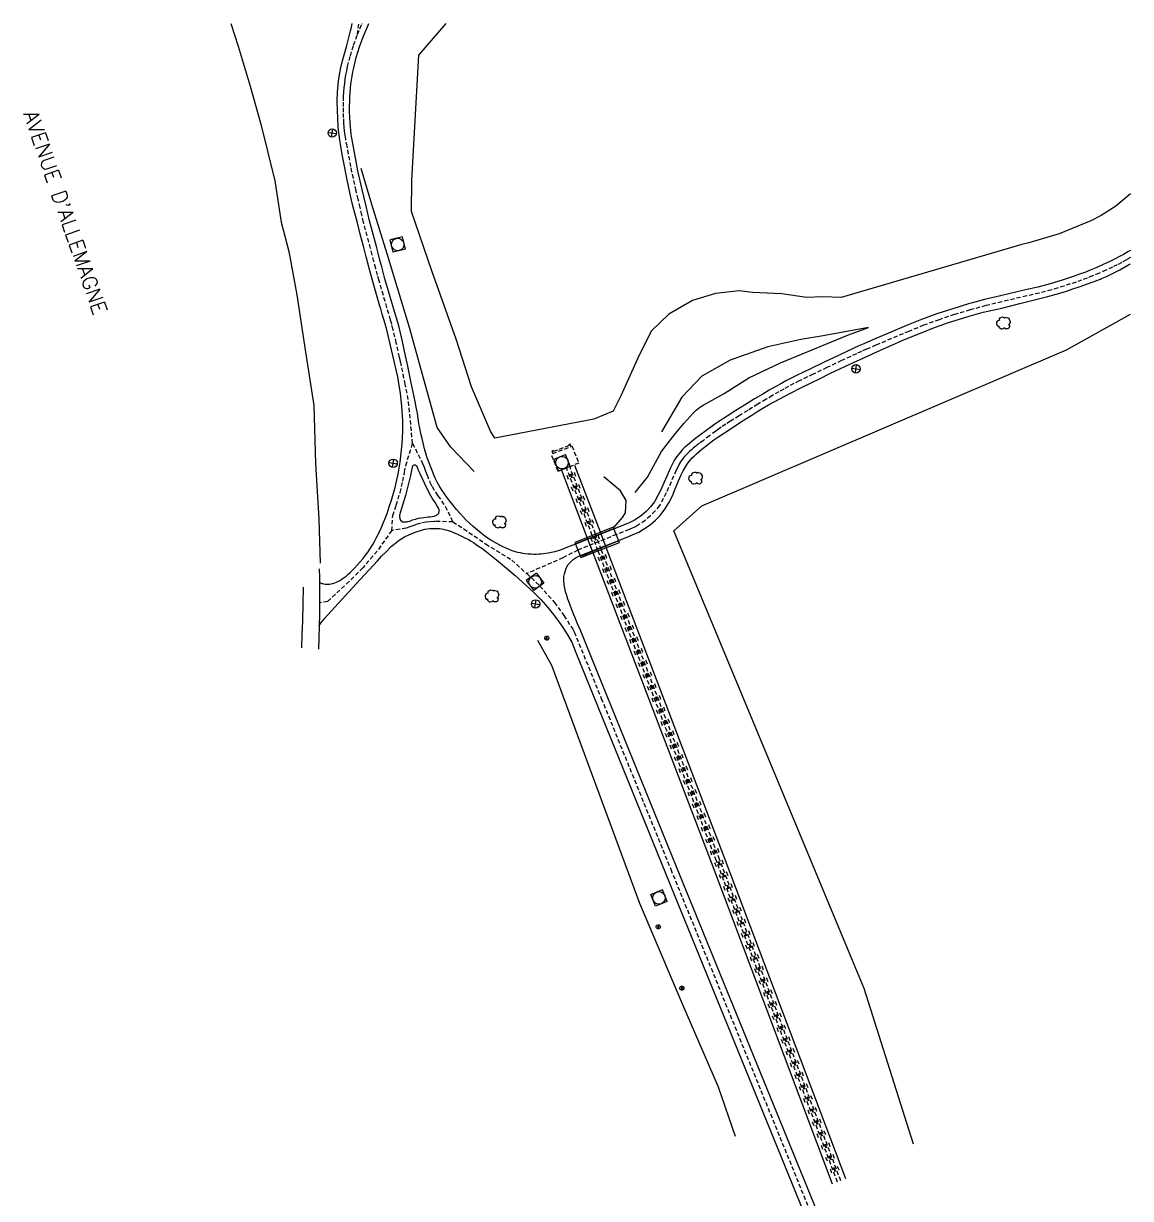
# Model space of a CAD drawing. Header units: millimetres. Extents: x 146507 to 147000, y 144298 to 145000.
# Drawn here: x 146868.1 to 147000, y 144860 to 145000 of the extents above; entities that cross this region are included whole.
import ezdxf
from ezdxf.enums import TextEntityAlignment as Align

# ---------------------------------------------------------------- set-up
doc = ezdxf.new("R2010")
doc.units = ezdxf.units.MM
doc.linetypes.add('DASHED', pattern=[0.75, 0.5, -0.25])
doc.layers.get('0').update_dxf_attribs({"linetype": 'CONTINUOUS'})
for name, color, linetype in [('W0006', 2, 'CONTINUOUS'), ('W0010', 4, 'CONTINUOUS'), ('w0014', 7, 'CONTINUOUS'), ('W0060', 7, 'DASHED'), ('W0061', 7, 'CONTINUOUS'), ('W0112', 1, 'DASHED'), ('W0124', 7, 'CONTINUOUS'), ('W0210', 2, 'CONTINUOUS'), ('W0211', 2, 'CONTINUOUS'), ('W0212', 2, 'CONTINUOUS'), ('W0220', 5, 'DASHED'), ('W0221', 2, 'CONTINUOUS'), ('W0300', 7, 'CONTINUOUS'), ('W0312', 3, 'CONTINUOUS'), ('w0420', 7, 'CONTINUOUS'), ('w0469', 7, 'CONTINUOUS'), ('W0514', 5, 'CONTINUOUS'), ('w0856', 7, 'CONTINUOUS'), ('W0989', 7, 'CONTINUOUS')]:
    doc.layers.add(name, color=color, linetype=linetype)
doc.styles.get("Standard").update_dxf_attribs({"font": 'romans.shx', "width": 0.85})

# ---------------------------------------------------------------- blocks, each defined once
blk = doc.blocks.new('T469')
at = {"color": 0, "linetype": 'Continuous', "flags": 128}
for points in [[(-0.35, 0.35), (0.35, -0.35)], [(-0.35, -0.35), (0.35, 0.35)]]:
    blk.add_lwpolyline(points, dxfattribs=at)
at = {"color": 0, "linetype": 'Continuous'}
blk.add_circle((0, 0), 0.5, dxfattribs=at)
blk = doc.blocks.new('T300')
for p, q in [((-0.8, 0.51), (-0.86, 0.34)), ((-0.86, 0.34), (-0.86, 0.17)), ((-0.86, 0.17), (-0.74, 0.06)), ((-0.69, 0.63), (-0.8, 0.51)), ((-0.8, -0.06), (-0.74, 0.06)), ((-0.74, 0.06), (-0.69, 0.11)), ((-0.57, 0.69), (-0.69, 0.63)), ((-0.46, 0.69), (-0.57, 0.69)), ((-0.29, 0.63), (-0.46, 0.69)), ((-0.29, 0.63), (-0.17, 0.74)), ((-0.23, 0.57), (-0.29, 0.63)), ((-0.17, 0.74), (-0.06, 0.8)), ((-0.06, 0.8), (0.06, 0.8)), ((0.06, 0.8), (0.23, 0.74)), ((0.23, 0.74), (0.34, 0.63)), ((0.34, 0.63), (0.4, 0.51)), ((0.46, 0.46), (0.34, 0.46)), ((0.4, 0.51), (0.4, 0.46)), ((0.57, 0.4), (0.46, 0.46)), ((0.57, 0.4), (0.69, 0.29)), ((0.69, 0.29), (0.74, 0.17)), ((0.74, 0.06), (0.69, -0.17)), ((0.74, 0.17), (0.74, 0.06)), ((-0.8, -0.17), (-0.8, -0.06)), ((-0.8, -0.23), (-0.8, -0.17)), ((-0.74, -0.34), (-0.8, -0.23)), ((-0.69, -0.4), (-0.74, -0.34)), ((-0.51, -0.46), (-0.69, -0.4)), ((-0.4, -0.46), (-0.51, -0.46)), ((-0.4, -0.46), (-0.34, -0.46)), ((-0.34, -0.46), (-0.34, -0.4)), ((-0.34, -0.51), (-0.34, -0.46)), ((-0.29, -0.63), (-0.34, -0.51)), ((-0.17, -0.74), (-0.29, -0.63)), ((-0.06, -0.8), (-0.17, -0.74)), ((0.06, -0.8), (-0.06, -0.8)), ((0.17, -0.74), (0.06, -0.8)), ((0.23, -0.69), (0.17, -0.74)), ((0.29, -0.46), (0.23, -0.46)), ((0.29, -0.63), (0.23, -0.69)), ((0.46, -0.4), (0.29, -0.46)), ((0.34, -0.51), (0.29, -0.63)), ((0.34, -0.51), (0.34, -0.46)), ((0.57, -0.34), (0.46, -0.4)), ((0.63, -0.29), (0.57, -0.34)), ((0.69, -0.17), (0.63, -0.29))]:
    blk.add_line(p, q)
blk = doc.blocks.new('T420')
for p, q in [((0.75, 0.75), (-0.75, 0.75)), ((-0.75, 0.75), (-0.75, -0.75)), ((0.75, 0.75), (0.75, -0.75)), ((0.75, -0.75), (-0.75, -0.75))]:
    blk.add_line(p, q)
blk.add_ellipse((0, 0), major_axis=(-0.53, 0.53), ratio=1, start_param=3.926991, end_param=10.210176)
blk = doc.blocks.new('T856')
for p, q in [((-0.125, 0), (0.125, 0)), ((0, 0.125), (0, -0.125))]:
    blk.add_line(p, q)
blk.add_ellipse((0, 0), major_axis=(-0.177, 0.177), ratio=1, start_param=3.9269908, end_param=10.2101761)
blk = doc.blocks.new('t220o')
at = {"color": 0, "linetype": 'Continuous'}
for p, q in [((-0.25, 0.25), (0.25, 0.25)), ((-0.25, -0.25), (0.25, -0.25))]:
    blk.add_line(p, q, dxfattribs=at)

msp = doc.modelspace()

# ---------------------------------------------------------------- linework, layer by layer
at = {"layer": 'W0006'}
msp.add_lwpolyline([(146901.39, 144932.84), (146901.36, 144930.82), (146901.31, 144928.81), (146901.26, 144927.19), (146901.2, 144925.58)], dxfattribs=at)
at = {"layer": 'W0010'}
for points in [[(146933.97, 144938.08), (146938.31, 144939.77)], [(146938.91, 144938.31), (146934.59, 144936.52)]]:
    msp.add_lwpolyline(points, dxfattribs=at)
at = {"layer": 'w0014'}
msp.add_lwpolyline([(146903.33, 144935), (146903.35, 144933.99), (146903.37, 144932.97), (146903.37, 144931.96), (146903.37, 144930.95), (146903.35, 144929.57), (146903.33, 144928.19), (146903.28, 144926.82), (146903.23, 144925.44)], dxfattribs=at)
at = {"layer": 'W0060'}
for points in [[(146914.45, 144949.96), (146913.94, 144955.19), (146913.57, 144957.01), (146913.12, 144959.21), (146913.02, 144959.73), (146912.9, 144960.24), (146912.51, 144961.93), (146912.11, 144963.62), (146911.98, 144964.16), (146911.82, 144964.69), (146911.39, 144966.16), (146910.46, 144969.35), (146910.27, 144970.01), (146910.06, 144970.82), (146909.84, 144971.62), (146909.64, 144972.43), (146909.44, 144973.23), (146908.6, 144976.3), (146908.4, 144977.2), (146908.2, 144978.07), (146907.96, 144979.06), (146907.71, 144980.07), (146907.22, 144982.31), (146907.09, 144982.96), (146906.64, 144985.37), (146906.48, 144986.22), (146906.41, 144986.69), (146906.35, 144987.17), (146906.3, 144987.65), (146906.26, 144988.12), (146906.23, 144988.79), (146906.21, 144989.45), (146906.2, 144990.12), (146906.21, 144990.79), (146906.23, 144991.31), (146906.26, 144991.83), (146906.3, 144992.35), (146906.36, 144992.86), (146906.43, 144993.37), (146906.51, 144993.87), (146906.6, 144994.37), (146906.71, 144994.87), (146907.03, 144996.16), (146907.42, 144997.43), (146907.87, 144998.69), (146908.39, 144999.92), (146908.43, 145000)], [(146907.87, 144998.69), (146907.87, 144998.69), (146907.87, 144998.69), (146907.87, 144998.69), (146908.05, 145000)], [(147000, 144972.11), (146999.52, 144971.83), (146998.97, 144971.53), (146998.42, 144971.24), (146997.86, 144970.97), (146997.07, 144970.6), (146996.27, 144970.25), (146995.46, 144969.91), (146994.83, 144969.65), (146994.18, 144969.41), (146993.53, 144969.19), (146992.08, 144968.71), (146990.61, 144968.27), (146989.13, 144967.88), (146987.64, 144967.53), (146984.68, 144966.84), (146982.78, 144966.38), (146981.38, 144966), (146980.9, 144965.87), (146979.03, 144965.3), (146977.18, 144964.69), (146975.35, 144964.03), (146973.59, 144963.31), (146972.2, 144962.74), (146969.66, 144961.66), (146968.53, 144961.17), (146967.93, 144960.91), (146967.34, 144960.63), (146965.58, 144959.82), (146963.83, 144958.99), (146962.17, 144958.2), (146960.52, 144957.4), (146959.88, 144957.08), (146959.26, 144956.75), (146958.68, 144956.43), (146958.1, 144956.11), (146957.33, 144955.66), (146956.57, 144955.21), (146955.59, 144954.62), (146954.38, 144953.89), (146953.35, 144953.25), (146952.32, 144952.6), (146951.77, 144952.24), (146951.22, 144951.88), (146950.89, 144951.65), (146950.57, 144951.42), (146949.83, 144950.87), (146949.1, 144950.32), (146948.65, 144949.97), (146948.21, 144949.63), (146947.93, 144949.41), (146947.67, 144949.19), (146947.5, 144949.04), (146947.34, 144948.89), (146947.12, 144948.67), (146946.91, 144948.43), (146946.69, 144948.18), (146946.48, 144947.91), (146946.36, 144947.74), (146946.26, 144947.55), (146946.04, 144947.13), (146945.85, 144946.75), (146944.67, 144944.05), (146943.96, 144942.69), (146943.87, 144942.55), (146943.35, 144941.91), (146942.78, 144941.32), (146942.16, 144940.78), (146941.5, 144940.32), (146941.27, 144940.17), (146941.01, 144940.03), (146940.62, 144939.84), (146940.24, 144939.68), (146938.75, 144939.11), (146934.13, 144937.24), (146932.36, 144936.32), (146928.06, 144934.44)], [(146919.25, 144940.61), (146920.55, 144939.78), (146923.15, 144937.99), (146926.28, 144936.05), (146928.06, 144934.44), (146929.63, 144932.96), (146931.34, 144931.01), (146932.49, 144929.44), (146933.54, 144927.8), (146933.71, 144927.49), (146936.94, 144919.57), (146945.21, 144899.21), (146962.89, 144855.8), (146950.99, 144850.92), (146949.81, 144847.13), (146949.03, 144845.07)], [(146911.96, 144939.57), (146910.22, 144937.12), (146908.52, 144935.12), (146906.9, 144933.5), (146904.32, 144931.12), (146903.37, 144930.95)]]:
    msp.add_lwpolyline(points, dxfattribs=at)
msp.add_lwpolyline([(146914.45, 144949.96), (146915.64, 144947.58), (146915.81, 144947.12), (146915.99, 144946.65), (146916.17, 144946.18), (146916.52, 144945.32), (146916.78, 144944.82), (146917.19, 144944.14), (146917.47, 144943.7), (146918.34, 144942.46), (146919.25, 144940.61), (146917.16, 144940.65), (146917.02, 144940.64), (146916.41, 144940.62), (146916.07, 144940.57), (146915.48, 144940.46), (146915.17, 144940.38), (146914.87, 144940.28), (146914.59, 144940.19), (146914.13, 144940.01), (146913.7, 144939.84), (146911.96, 144939.57), (146912.09, 144941.38), (146912.5, 144942.59), (146912.96, 144944.09), (146913.29, 144945.45), (146913.49, 144946.52), (146913.64, 144947.32)], close=True, dxfattribs=at)
at = {"layer": 'W0061'}
for points in [[(146903.37, 144933.42), (146903.47, 144933.35), (146903.57, 144933.29), (146903.64, 144933.26), (146903.7, 144933.24), (146903.86, 144933.2), (146904.03, 144933.18), (146904.19, 144933.16), (146904.37, 144933.16), (146904.55, 144933.18), (146904.72, 144933.21), (146904.95, 144933.26), (146905.17, 144933.33), (146905.39, 144933.41), (146905.62, 144933.53), (146905.85, 144933.66), (146906.07, 144933.8), (146906.3, 144933.97), (146906.52, 144934.15), (146906.74, 144934.33), (146907.01, 144934.58), (146907.28, 144934.83), (146907.53, 144935.1), (146907.88, 144935.47), (146908.22, 144935.85), (146908.54, 144936.24), (146908.85, 144936.64), (146909.14, 144937.05), (146909.42, 144937.47), (146909.7, 144937.9), (146909.96, 144938.35), (146910.2, 144938.81), (146910.43, 144939.27), (146910.7, 144939.84), (146910.95, 144940.43), (146911.18, 144941.02), (146911.4, 144941.61), (146911.67, 144942.41), (146911.93, 144943.21), (146912.18, 144944.02), (146912.33, 144944.54), (146912.46, 144945.07), (146912.58, 144945.6), (146912.72, 144946.3), (146912.84, 144947), (146912.95, 144947.71), (146913.05, 144948.42), (146913.2, 144949.92), (146913.27, 144951.41), (146913.27, 144952.65), (146913.18, 144954.41), (146913.02, 144955.9), (146912.78, 144957.39), (146912.68, 144957.87), (146912.1, 144960.45), (146911.82, 144961.63), (146911.54, 144962.81), (146911.36, 144963.51), (146911.17, 144964.2), (146910.83, 144965.36), (146910.66, 144965.99), (146910.56, 144966.33), (146909.97, 144968.27), (146909.42, 144970.23), (146908.93, 144972.19), (146908.6, 144973.47), (146908.22, 144974.9), (146907.87, 144976.23), (146907.44, 144977.83), (146907.25, 144978.57), (146907.08, 144979.32), (146906.66, 144981.35), (146906.26, 144983.38), (146906.07, 144984.39), (146905.89, 144985.4), (146905.78, 144986.08), (146905.68, 144986.76), (146905.62, 144987.26), (146905.58, 144987.75), (146905.53, 144988.71), (146905.49, 144989.67), (146905.47, 144990.74), (146905.5, 144991.8), (146905.62, 144993.12), (146905.74, 144993.92), (146905.94, 144994.96), (146906.2, 144996), (146906.2, 144996), (146906.6, 144997.39), (146907.06, 144999.12), (146907.17, 144999.57), (146907.26, 145000)], [(146933.88, 144937.94), (146932.92, 144937.6), (146932.17, 144937.28), (146931.39, 144937.03), (146930.59, 144936.86), (146929.78, 144936.77), (146929.49, 144936.75), (146929.19, 144936.73), (146928.9, 144936.73), (146928.56, 144936.74), (146928.22, 144936.77), (146927.88, 144936.8), (146927.58, 144936.84), (146927.29, 144936.9), (146927, 144936.97), (146926.71, 144937.05), (146926.33, 144937.17), (146925.96, 144937.31), (146925.59, 144937.46), (146925.22, 144937.63), (146924.85, 144937.81), (146924.48, 144938.01), (146924.12, 144938.21), (146923.77, 144938.42), (146923.47, 144938.61), (146923.17, 144938.82), (146922.89, 144939.03), (146922.61, 144939.25), (146922.13, 144939.64), (146921.66, 144940.05), (146921.21, 144940.47), (146920.85, 144940.82), (146920.5, 144941.18), (146920.16, 144941.55), (146919.69, 144942.09), (146919.24, 144942.64), (146918.89, 144943.09), (146918.54, 144943.54), (146918.26, 144943.94), (146917.98, 144944.35), (146917.71, 144944.77), (146917.54, 144945.05), (146917.37, 144945.35), (146917.22, 144945.65), (146917.13, 144945.82), (146917.05, 144946.01), (146916.69, 144946.92), (146916.33, 144947.84), (146916.19, 144948.23), (146916.07, 144948.63), (146915.88, 144949.32), (146915.71, 144950.01), (146915.71, 144950.01), (146915.59, 144950.54), (146915.45, 144951.15), (146915.32, 144951.76), (146915.21, 144952.34), (146915.12, 144952.93), (146915.03, 144953.5), (146914.92, 144954.06), (146914.74, 144954.95), (146914.29, 144957.16), (146913.84, 144959.36), (146913.73, 144959.88), (146913.62, 144960.4), (146913.23, 144962.1), (146912.83, 144963.79), (146912.68, 144964.35), (146912.53, 144964.9), (146912.1, 144966.37), (146911.16, 144969.55), (146910.98, 144970.21), (146910.77, 144971.01), (146910.56, 144971.81), (146910.35, 144972.61), (146910.15, 144973.41), (146909.32, 144976.48), (146909.12, 144977.36), (146908.91, 144978.24), (146908.67, 144979.24), (146908.42, 144980.23), (146907.94, 144982.46), (146907.81, 144983.1), (146907.36, 144985.5), (146907.21, 144986.35), (146907.14, 144986.8), (146907.08, 144987.25), (146907.03, 144987.71), (146907, 144988.17), (146906.96, 144988.82), (146906.94, 144989.47), (146906.94, 144990.12), (146906.95, 144990.77), (146906.96, 144991.27), (146906.99, 144991.77), (146907.03, 144992.28), (146907.09, 144992.78), (146907.15, 144993.26), (146907.23, 144993.74), (146907.32, 144994.23), (146907.43, 144994.7), (146907.74, 144995.96), (146908.12, 144997.2), (146908.56, 144998.42), (146909.06, 144999.62), (146909.24, 145000)], [(147000, 144972.96), (146999.69, 144972.77), (146999.16, 144972.47), (146998.62, 144972.18), (146998.08, 144971.9), (146997.54, 144971.63), (146996.76, 144971.27), (146995.98, 144970.92), (146995.19, 144970.59), (146994.56, 144970.34), (146993.93, 144970.11), (146993.3, 144969.89), (146991.86, 144969.41), (146990.41, 144968.98), (146988.95, 144968.59), (146987.47, 144968.24), (146984.51, 144967.56), (146982.59, 144967.09), (146981.18, 144966.71), (146980.69, 144966.57), (146978.81, 144966), (146976.94, 144965.38), (146975.09, 144964.71), (146973.31, 144963.99), (146971.92, 144963.41), (146969.37, 144962.33), (146968.24, 144961.84), (146967.63, 144961.57), (146967.03, 144961.3), (146965.27, 144960.48), (146963.51, 144959.65), (146961.85, 144958.86), (146960.19, 144958.06), (146959.55, 144957.73), (146958.91, 144957.4), (146958.32, 144957.07), (146957.74, 144956.75), (146956.96, 144956.3), (146956.19, 144955.84), (146955.21, 144955.25), (146954, 144954.51), (146952.96, 144953.87), (146951.92, 144953.22), (146951.36, 144952.85), (146950.81, 144952.48), (146950.47, 144952.25), (146950.14, 144952.01), (146949.39, 144951.46), (146948.65, 144950.9), (146948.2, 144950.56), (146947.75, 144950.21), (146947.47, 144949.98), (146947.19, 144949.75), (146947.01, 144949.59), (146946.83, 144949.42), (146946.59, 144949.17), (146946.36, 144948.92), (146946.12, 144948.64), (146945.89, 144948.35), (146945.74, 144948.13), (146945.61, 144947.91), (146945.38, 144947.46), (146945.19, 144947.05), (146944.01, 144944.36), (146943.33, 144943.06), (146943.27, 144942.98), (146942.8, 144942.39), (146942.28, 144941.85), (146941.71, 144941.36), (146941.09, 144940.93), (146940.89, 144940.8), (146940.67, 144940.68), (146940.32, 144940.51), (146939.97, 144940.36), (146938.48, 144939.79)], [(146963.88, 144855.39), (146945.91, 144899.5), (146937.64, 144919.85), (146934.41, 144927.78), (146934.12, 144928.47), (146933.81, 144929.16), (146933.65, 144929.54), (146933.5, 144929.92), (146933.06, 144931.1), (146932.96, 144931.39), (146932.81, 144931.83), (146932.69, 144932.27), (146932.58, 144932.69), (146932.5, 144933.11), (146932.46, 144933.6), (146932.49, 144934.1), (146932.55, 144934.43), (146932.74, 144935.05), (146932.95, 144935.5), (146933.25, 144935.82), (146933.59, 144936.1), (146933.95, 144936.35), (146934.35, 144936.55), (146939.02, 144938.38), (146940.64, 144939.05), (146941.39, 144939.39), (146942.1, 144939.8), (146942.77, 144940.27), (146943.4, 144940.8), (146943.97, 144941.38), (146944.52, 144942.11), (146944.99, 144942.88), (146945.41, 144943.69), (146945.75, 144944.53), (146946.14, 144945.48), (146946.29, 144945.85), (146946.46, 144946.22), (146946.58, 144946.45), (146946.7, 144946.68), (146947.18, 144947.48), (146947.26, 144947.61), (146947.4, 144947.8), (146947.56, 144947.99), (146947.77, 144948.22), (146947.99, 144948.44), (146948.3, 144948.73), (146948.61, 144949.01), (146948.91, 144949.27), (146949.22, 144949.52), (146949.97, 144950.1), (146950.33, 144950.37), (146950.83, 144950.7), (146952.29, 144951.67), (146953.28, 144952.32), (146954.27, 144952.96), (146954.87, 144953.34), (146955.48, 144953.72), (146956.17, 144954.14), (146956.88, 144954.54), (146958.14, 144955.23), (146959.41, 144955.9), (146960.8, 144956.6), (146963, 144957.7), (146964.18, 144958.27), (146965.36, 144958.84), (146966.55, 144959.39), (146968.21, 144960.16), (146969.87, 144960.91), (146971.54, 144961.65), (146972.81, 144962.2), (146974.08, 144962.74), (146975.37, 144963.26), (146976.34, 144963.64), (146977.32, 144964), (146978.31, 144964.35), (146978.7, 144964.48), (146979.09, 144964.6), (146980.77, 144965.1), (146982.46, 144965.59), (146984.65, 144966.07), (146986.83, 144966.61), (146988.42, 144967.01), (146990.01, 144967.43), (146991.59, 144967.87), (146992.37, 144968.11), (146993.14, 144968.36), (146993.9, 144968.62), (146996.42, 144969.54), (146996.56, 144969.6), (146997.14, 144969.86), (146997.71, 144970.14), (146998.71, 144970.66), (146999.7, 144971.2), (147000, 144971.36)], [(146903.29, 144928.23), (146903.43, 144928.42), (146903.57, 144928.61), (146903.83, 144928.93), (146903.92, 144929.04), (146907.73, 144933.2), (146910.25, 144935.96), (146910.76, 144936.51), (146911.28, 144937.04), (146911.8, 144937.57), (146911.95, 144937.71), (146912.11, 144937.84), (146912.27, 144937.96), (146912.86, 144938.42), (146913.5, 144938.82), (146913.99, 144939.07), (146914.87, 144939.41), (146915.4, 144939.59), (146915.91, 144939.72), (146916.49, 144939.8), (146917.04, 144939.82), (146917.25, 144939.83), (146917.46, 144939.82), (146917.67, 144939.8), (146917.9, 144939.77), (146918.12, 144939.72), (146918.35, 144939.67), (146918.6, 144939.6), (146918.84, 144939.53), (146919.09, 144939.44), (146919.41, 144939.31), (146919.73, 144939.17), (146920.04, 144939.03), (146920.58, 144938.76), (146921.1, 144938.49), (146921.41, 144938.31), (146921.71, 144938.13), (146922.2, 144937.8), (146922.68, 144937.47), (146923.07, 144937.18), (146923.45, 144936.88), (146924.46, 144936.06), (146925.65, 144935.07), (146926.67, 144934.2), (146927.95, 144933.08), (146928.87, 144932.23), (146929.73, 144931.35), (146930.58, 144930.39), (146931.37, 144929.41), (146932.1, 144928.39), (146932.79, 144927.33), (146933.42, 144926.25), (146933.92, 144925.05), (146935.03, 144922.28), (146945.63, 144896.18), (146957.89, 144866.08), (146961.91, 144856.22)], [(146938.48, 144939.79), (146933.88, 144937.94)]]:
    msp.add_lwpolyline(points, dxfattribs=at)
msp.add_lwpolyline([(146914.6, 144947.36), (146914.5, 144947.31), (146914.43, 144947.23), (146914.4, 144947.13), (146914.34, 144946.94), (146914.18, 144946.14), (146914, 144945.34), (146913.81, 144944.54), (146913.6, 144943.75), (146913.45, 144943.23), (146913.29, 144942.71), (146913.13, 144942.2), (146912.96, 144941.69), (146912.91, 144941.53), (146912.9, 144941.41), (146912.9, 144941.3), (146912.9, 144941.2), (146912.93, 144941), (146913.02, 144940.82), (146913.16, 144940.68), (146913.34, 144940.58), (146913.49, 144940.59), (146913.75, 144940.62), (146913.9, 144940.65), (146914.11, 144940.7), (146914.45, 144940.83), (146914.8, 144940.94), (146915.16, 144941.03), (146915.52, 144941.1), (146915.78, 144941.14), (146916.03, 144941.17), (146916.29, 144941.19), (146916.54, 144941.2), (146917.02, 144941.28), (146917.11, 144941.31), (146917.2, 144941.35), (146917.27, 144941.38), (146917.33, 144941.43), (146917.41, 144941.49), (146917.49, 144941.55), (146917.52, 144941.59), (146917.56, 144941.63), (146917.63, 144941.84), (146917.61, 144942.05), (146917.53, 144942.24), (146917.49, 144942.32), (146917.3, 144942.63), (146917.12, 144942.91), (146916.79, 144943.44), (146916.47, 144943.98), (146916.33, 144944.25), (146916.19, 144944.53), (146915.62, 144945.75), (146915.36, 144946.31), (146915.21, 144946.65), (146915.08, 144946.95), (146914.98, 144947.2), (146914.87, 144947.3), (146914.74, 144947.36)], close=True, dxfattribs=at)
at = {"layer": 'W0112'}
msp.add_lwpolyline([(146933.43, 144949.65), (146934.26, 144947.61), (146931.8, 144946.62), (146930.99, 144948.65)], dxfattribs=at)
msp.add_lwpolyline([(146931.25, 144948.99), (146931.24, 144948.99), (146931.2, 144949.09), (146931.06, 144949.04), (146931.15, 144948.75), (146933.34, 144949.59), (146933.24, 144949.88), (146933.06, 144949.81), (146933.1, 144949.69)], close=True, dxfattribs=at)
at = {"layer": 'W0124'}
msp.add_lwpolyline([(146934.48, 144936.34), (146939.12, 144938.15), (146938.37, 144939.99), (146933.79, 144938.15)], close=True, dxfattribs=at)
at = {"layer": 'W0210'}
for points in [[(146892.8, 145000), (146893.68, 144997.31), (146895.1, 144992.53), (146896.35, 144987.99), (146898.02, 144981.25), (146898.79, 144976.33), (146899.7, 144972.82), (146900.64, 144967.67), (146901.58, 144961.64), (146902.66, 144954.47), (146902.89, 144947.56), (146903.28, 144940.91), (146903.42, 144935.7)], [(146938.43, 144939.94), (146939.47, 144941.14), (146939.82, 144941.68), (146939.89, 144943.17), (146939.21, 144944.31), (146937.24, 144945.96)]]:
    msp.add_lwpolyline(points, dxfattribs=at)
at = {"layer": 'W0211'}
for points in [[(146921.8, 144946.6), (146919, 144949.49), (146917.39, 144951.86), (146914.07, 144963.76), (146911.4, 144972.55), (146909.59, 144978.41), (146908.33, 144982.7)], [(146940.99, 144944.12), (146942.46, 144945.93), (146942.46, 144945.93), (146944.1, 144948.99), (146944.77, 144949.87), (146945.46, 144950.74), (146946.13, 144951.57), (146946.81, 144952.38), (146947.15, 144952.78), (146947.51, 144953.16), (146947.88, 144953.54), (146948.26, 144953.91), (146948.45, 144954.08), (146948.65, 144954.23), (146948.86, 144954.38), (146949.08, 144954.51), (146951.59, 144955.9), (146954.51, 144957.76), (146958.28, 144959.55), (146966.39, 144962.88), (146968.78, 144963.77)], [(146968.78, 144963.77), (146963.37, 144962.78), (146960.73, 144962.33), (146956.8, 144961.46), (146952.28, 144959.88), (146948.91, 144957.98), (146946.52, 144955.48), (146944.12, 144951.32)]]:
    msp.add_lwpolyline(points, dxfattribs=at)
at = {"layer": 'W0212'}
msp.add_lwpolyline([(146929.33, 144926.51), (146931.02, 144923.53), (146941.5, 144895.16), (146946.51, 144883.38), (146950.87, 144873.28), (146952.87, 144867.38)], dxfattribs=at)
at = {"layer": 'W0220'}
for points in [[(146936.25, 144939.14), (146933.21, 144947.11)], [(146935.86, 144938.98), (146932.82, 144946.97)], [(146936.56, 144937.15), (146935.86, 144938.98)], [(146936.95, 144937.3), (146936.25, 144939.13)], [(146936.95, 144937.3), (146936.25, 144939.13)], [(146965.48, 144862.06), (146955.88, 144887.5), (146951.04, 144900.36), (146936.98, 144937.2), (146936.95, 144937.3)], [(146965.09, 144861.92), (146955.49, 144887.35), (146950.65, 144900.21), (146936.56, 144937.15)]]:
    msp.add_lwpolyline(points, dxfattribs=at)
at = {"layer": 'W0221'}
for points in [[(146936.83, 144939.37), (146933.8, 144947.34)], [(146935.27, 144938.75), (146932.23, 144946.74)], [(146935.97, 144936.92), (146935.27, 144938.75)], [(146937.53, 144937.53), (146936.83, 144939.37)], [(146966.07, 144862.29), (146956.47, 144887.72), (146951.63, 144900.58), (146937.53, 144937.53)], [(146964.5, 144861.69), (146954.91, 144887.13), (146950.06, 144899.99), (146935.97, 144936.92)]]:
    msp.add_lwpolyline(points, dxfattribs=at)
at = {"layer": 'W0312'}
msp.add_lwpolyline([(146974.16, 144866.44), (146968.26, 144885), (146966.87, 144888.33), (146945.57, 144939.55), (146948.9, 144942.51), (146992.36, 144961.12), (147000, 144965.36)], dxfattribs=at)
at = {"layer": 'W0514'}
msp.add_lwpolyline([(147000, 144979.7), (146998.24, 144978.23), (146996.49, 144977.11), (146995.29, 144976.49), (146991.51, 144974.94), (146987.88, 144973.84), (146987.06, 144973.65), (146965.52, 144967.36), (146963.35, 144967.41), (146961.37, 144967.35), (146958.44, 144967.79), (146954.96, 144967.93), (146953.36, 144968.12), (146950.55, 144967.83), (146947.79, 144966.97), (146944.99, 144965.37), (146942.91, 144963.36), (146941.43, 144960.46), (146939.25, 144955.63), (146938.34, 144953.79), (146936.06, 144952.86), (146924.24, 144950.58), (146923.75, 144951.41), (146921.48, 144956.68), (146919.66, 144962.38), (146916.76, 144970.54), (146914.32, 144977.6), (146914.34, 144981.31), (146915.19, 144996.21), (146918.44, 145000)], dxfattribs=at)

# ---------------------------------------------------------------- block references
at = {"layer": 'W0220'}
for p, rotation in [((146933.19, 144945.99), 110.8507006097358), ((146933.58, 144946.15), 110.8507001435333), ((146933.72, 144944.59), 110.8507006097358), ((146934.11, 144944.74), 110.8507001435333), ((146934.26, 144943.19), 110.8507006097358), ((146934.64, 144943.34), 110.8507001435333), ((146934.79, 144941.79), 110.8507006097358), ((146935.18, 144941.94), 110.8507001435333), ((146935.32, 144940.38), 110.8507006097358), ((146935.71, 144940.54), 110.8507001435333), ((146936.02, 144938.55), 110.8507006099611), ((146936.41, 144938.7), 110.8507001434592), ((146936.41, 144938.7), 110.8507001434592), ((146936.9, 144936.25), 110.8875264005761), ((146937.29, 144936.4), 110.8875264005588), ((146937.43, 144934.85), 110.8875264005761), ((146937.83, 144935), 110.8875264005588), ((146937.97, 144933.45), 110.8875264005761), ((146938.36, 144933.59), 110.8875264005588), ((146938.5, 144932.05), 110.8875264005761), ((146938.89, 144932.19), 110.8875264005588), ((146939.04, 144930.64), 110.8875264005761), ((146939.43, 144930.79), 110.8875264005588), ((146939.57, 144929.24), 110.8875264005761), ((146939.96, 144929.39), 110.8875264005588), ((146940.11, 144927.84), 110.8875264005761), ((146940.5, 144927.99), 110.8875264005588), ((146940.64, 144926.44), 110.8875264005761), ((146941.03, 144926.59), 110.8875264005588), ((146941.18, 144925.04), 110.8875264005761), ((146941.57, 144925.19), 110.8875264005588), ((146941.71, 144923.64), 110.8875264005761), ((146942.1, 144923.78), 110.8875264005588), ((146942.25, 144922.24), 110.8875264005761), ((146942.64, 144922.38), 110.8875264005588), ((146942.78, 144920.83), 110.8875264005761), ((146943.17, 144920.98), 110.8875264005588), ((146943.32, 144919.43), 110.8875264005761), ((146943.71, 144919.58), 110.8875264005588), ((146943.85, 144918.03), 110.8875264005761), ((146944.24, 144918.18), 110.8875264005588), ((146944.39, 144916.63), 110.8875264005761), ((146944.78, 144916.78), 110.8875264005588), ((146944.92, 144915.23), 110.8875264005761), ((146945.31, 144915.38), 110.8875264005588), ((146945.46, 144913.83), 110.8875264005761), ((146945.85, 144913.97), 110.8875264005588), ((146945.99, 144912.43), 110.8875264005761), ((146946.38, 144912.57), 110.8875264005588), ((146946.53, 144911.02), 110.8875264005761), ((146946.92, 144911.17), 110.8875264005588), ((146947.06, 144909.62), 110.8875264005761), ((146947.45, 144909.77), 110.8875264005588), ((146947.6, 144908.22), 110.8875264005761), ((146947.99, 144908.37), 110.8875264005588), ((146948.13, 144906.82), 110.8875264005761), ((146948.52, 144906.97), 110.8875264005588), ((146948.67, 144905.42), 110.8875264005761), ((146949.06, 144905.57), 110.8875264005588), ((146949.2, 144904.02), 110.8875264005761), ((146949.59, 144904.16), 110.8875264005588), ((146949.73, 144902.62), 110.8875264005761), ((146950.13, 144902.76), 110.8875264005588), ((146950.27, 144901.21), 110.8875264005761), ((146950.66, 144901.36), 110.8875264005588), ((146950.8, 144899.81), 110.6313957034821), ((146951.19, 144899.96), 110.6313952157104), ((146951.33, 144898.41), 110.6313957034821), ((146951.72, 144898.56), 110.6313952157104), ((146951.86, 144897), 110.6313957034821), ((146952.25, 144897.15), 110.6313952157104), ((146952.39, 144895.6), 110.6313957034821), ((146952.78, 144895.75), 110.6313952157104), ((146952.92, 144894.2), 110.6313957034821), ((146953.31, 144894.34), 110.6313952157104), ((146953.45, 144892.79), 110.6313957034821), ((146953.84, 144892.94), 110.6313952157104), ((146953.97, 144891.39), 110.6313957034821), ((146954.36, 144891.54), 110.6313952157104), ((146954.5, 144889.99), 110.6313957034821), ((146954.89, 144890.13), 110.6313952157104), ((146955.03, 144888.58), 110.6313957034821), ((146955.42, 144888.73), 110.6313952157104), ((146955.56, 144887.18), 110.6742739102488), ((146955.95, 144887.33), 110.6742739102488), ((146956.09, 144885.77), 110.6742739102488), ((146956.48, 144885.92), 110.6742739102488), ((146956.62, 144884.37), 110.6742739102488), ((146957.01, 144884.52), 110.6742739102488), ((146957.15, 144882.97), 110.6742739102488), ((146957.54, 144883.12), 110.6742739102488), ((146957.68, 144881.56), 110.6742739102488), ((146958.07, 144881.71), 110.6742739102488), ((146958.21, 144880.16), 110.6742739102488), ((146958.6, 144880.31), 110.6742739102488), ((146958.74, 144878.76), 110.6742739102488), ((146959.13, 144878.9), 110.6742739102488), ((146959.27, 144877.35), 110.6742739102488), ((146959.66, 144877.5), 110.6742739102488), ((146959.8, 144875.95), 110.6742739102488), ((146960.19, 144876.1), 110.6742739102488), ((146960.33, 144874.55), 110.6742739102488), ((146960.72, 144874.69), 110.6742739102488), ((146960.86, 144873.14), 110.6742739102488), ((146961.25, 144873.29), 110.6742739102488), ((146961.38, 144871.74), 110.6742739102488), ((146961.78, 144871.89), 110.6742739102488), ((146961.91, 144870.34), 110.6742739102488), ((146962.31, 144870.48), 110.6742739102488), ((146962.44, 144868.93), 110.6742739102488), ((146962.83, 144869.08), 110.6742739102488), ((146962.97, 144867.53), 110.6742739102488), ((146963.36, 144867.68), 110.6742739102488), ((146963.5, 144866.13), 110.6742739102488), ((146963.89, 144866.27), 110.6742739102488), ((146964.03, 144864.72), 110.6742739102488), ((146964.42, 144864.87), 110.6742739102488), ((146964.56, 144863.32), 110.6742739102488), ((146964.95, 144863.47), 110.6742739102488)]:
    msp.add_blockref('t220o', p, dxfattribs=dict(at, rotation=rotation))
at = {"layer": 'W0300', "rotation": 36.00787216288352}
for p in [(146984.98, 144964.29), (146948.29, 144945.81), (146924.91, 144940.59), (146924.03, 144931.76)]:
    msp.add_blockref('T300', p, dxfattribs=at)
at = {"layer": 'w0420'}
for p, rotation in [((146912.68, 144973.66), 283.9225263224768), ((146932.25, 144947.66), 201.9773711850933), ((146929.05, 144933.46), 36.00787216288352), ((146943.81, 144895.79), 292.1559618143218)]:
    msp.add_blockref('T420', p, dxfattribs=dict(at, rotation=rotation))
at = {"layer": 'w0469', "rotation": 36.00787216288352}
for p in [(146904.88, 144986.95), (146967.29, 144958.84), (146912.13, 144947.59), (146929.1, 144930.83)]:
    msp.add_blockref('T469', p, dxfattribs=at)
at = {"layer": 'w0856', "rotation": 36.00787216288352}
for p in [(146930.44, 144926.75), (146943.72, 144892.35), (146946.54, 144885.03)]:
    msp.add_blockref('T856', p, dxfattribs=at)

# ---------------------------------------------------------------- texts
at = {"layer": 'W0989'}
msp.add_text("AVENUE D'ALLEMAGNE", height=1.75, rotation=289.2282, dxfattribs=at).set_placement((146868.88, 144989.52), align=Align.MIDDLE_LEFT)

doc.saveas('drawing.dxf')
